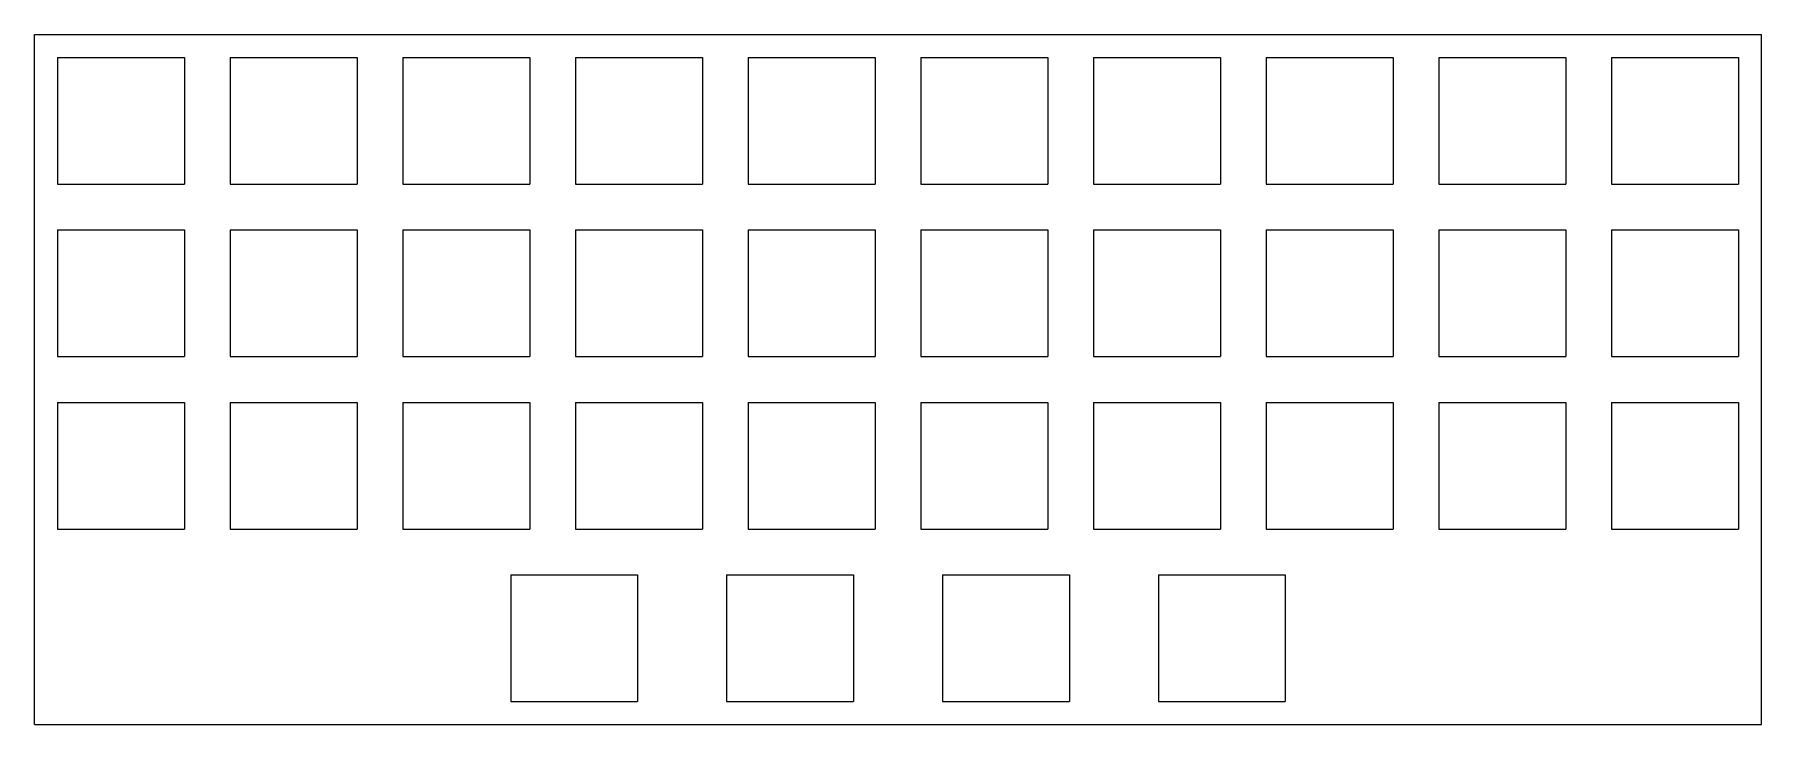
# Model space of a CAD drawing. Header units: millimetres. Extents: x 0 to 190, y -81 to -5.
import ezdxf

# ---------------------------------------------------------------- set-up
doc = ezdxf.new("R2010")
doc.units = ezdxf.units.MM

msp = doc.modelspace()

# ---------------------------------------------------------------- linework, layer by layer
for p, q in [((0, -4.7625), (190.5, -4.7625)), ((0, -80.9625), (0, -4.7625)), ((190.5, -80.9625), (190.5, -4.7625)), ((2.525, -7.2875), (16.525, -7.2875)), ((2.525, -7.2875), (2.525, -21.2875)), ((16.525, -7.2875), (16.525, -21.2875)), ((21.575, -7.2875), (35.575, -7.2875)), ((21.575, -7.2875), (21.575, -21.2875)), ((35.575, -7.2875), (35.575, -21.2875)), ((40.625, -7.2875), (54.625, -7.2875)), ((40.625, -7.2875), (40.625, -21.2875)), ((54.625, -7.2875), (54.625, -21.2875)), ((59.675, -7.2875), (73.675, -7.2875)), ((59.675, -7.2875), (59.675, -21.2875)), ((73.675, -7.2875), (73.675, -21.2875)), ((78.725, -7.2875), (92.725, -7.2875)), ((78.725, -7.2875), (78.725, -21.2875)), ((92.725, -7.2875), (92.725, -21.2875)), ((97.775, -7.2875), (111.775, -7.2875)), ((97.775, -7.2875), (97.775, -21.2875)), ((111.775, -7.2875), (111.775, -21.2875)), ((116.825, -7.2875), (130.825, -7.2875)), ((116.825, -7.2875), (116.825, -21.2875)), ((130.825, -7.2875), (130.825, -21.2875)), ((135.875, -7.2875), (149.875, -7.2875)), ((135.875, -7.2875), (135.875, -21.2875)), ((149.875, -7.2875), (149.875, -21.2875)), ((154.925, -7.2875), (168.925, -7.2875)), ((154.925, -7.2875), (154.925, -21.2875)), ((168.925, -7.2875), (168.925, -21.2875)), ((173.975, -7.2875), (187.975, -7.2875)), ((173.975, -7.2875), (173.975, -21.2875)), ((187.975, -7.2875), (187.975, -21.2875)), ((2.525, -21.2875), (16.525, -21.2875)), ((21.575, -21.2875), (35.575, -21.2875)), ((40.625, -21.2875), (54.625, -21.2875)), ((59.675, -21.2875), (73.675, -21.2875)), ((78.725, -21.2875), (92.725, -21.2875)), ((97.775, -21.2875), (111.775, -21.2875)), ((116.825, -21.2875), (130.825, -21.2875)), ((135.875, -21.2875), (149.875, -21.2875)), ((154.925, -21.2875), (168.925, -21.2875)), ((173.975, -21.2875), (187.975, -21.2875)), ((2.525, -26.3375), (16.525, -26.3375)), ((2.525, -26.3375), (2.525, -40.3375)), ((16.525, -26.3375), (16.525, -40.3375)), ((21.575, -26.3375), (35.575, -26.3375)), ((21.575, -26.3375), (21.575, -40.3375)), ((35.575, -26.3375), (35.575, -40.3375)), ((40.625, -26.3375), (54.625, -26.3375)), ((40.625, -26.3375), (40.625, -40.3375)), ((54.625, -26.3375), (54.625, -40.3375)), ((59.675, -26.3375), (73.675, -26.3375)), ((59.675, -26.3375), (59.675, -40.3375)), ((73.675, -26.3375), (73.675, -40.3375)), ((78.725, -26.3375), (92.725, -26.3375)), ((78.725, -26.3375), (78.725, -40.3375)), ((92.725, -26.3375), (92.725, -40.3375)), ((97.775, -26.3375), (111.775, -26.3375)), ((97.775, -26.3375), (97.775, -40.3375)), ((111.775, -26.3375), (111.775, -40.3375)), ((116.825, -26.3375), (130.825, -26.3375)), ((116.825, -26.3375), (116.825, -40.3375)), ((130.825, -26.3375), (130.825, -40.3375)), ((135.875, -26.3375), (149.875, -26.3375)), ((135.875, -26.3375), (135.875, -40.3375)), ((149.875, -26.3375), (149.875, -40.3375)), ((154.925, -26.3375), (168.925, -26.3375)), ((154.925, -26.3375), (154.925, -40.3375)), ((168.925, -26.3375), (168.925, -40.3375)), ((173.975, -26.3375), (187.975, -26.3375)), ((173.975, -26.3375), (173.975, -40.3375)), ((187.975, -26.3375), (187.975, -40.3375)), ((2.525, -40.3375), (16.525, -40.3375)), ((21.575, -40.3375), (35.575, -40.3375)), ((40.625, -40.3375), (54.625, -40.3375)), ((59.675, -40.3375), (73.675, -40.3375)), ((78.725, -40.3375), (92.725, -40.3375)), ((97.775, -40.3375), (111.775, -40.3375)), ((116.825, -40.3375), (130.825, -40.3375)), ((135.875, -40.3375), (149.875, -40.3375)), ((154.925, -40.3375), (168.925, -40.3375)), ((173.975, -40.3375), (187.975, -40.3375)), ((2.525, -45.3875), (16.525, -45.3875)), ((2.525, -45.3875), (2.525, -59.3875)), ((16.525, -45.3875), (16.525, -59.3875)), ((21.575, -45.3875), (35.575, -45.3875)), ((21.575, -45.3875), (21.575, -59.3875)), ((35.575, -45.3875), (35.575, -59.3875)), ((40.625, -45.3875), (54.625, -45.3875)), ((40.625, -45.3875), (40.625, -59.3875)), ((54.625, -45.3875), (54.625, -59.3875)), ((59.675, -45.3875), (73.675, -45.3875)), ((59.675, -45.3875), (59.675, -59.3875)), ((73.675, -45.3875), (73.675, -59.3875)), ((78.725, -45.3875), (92.725, -45.3875)), ((78.725, -45.3875), (78.725, -59.3875)), ((92.725, -45.3875), (92.725, -59.3875)), ((97.775, -45.3875), (111.775, -45.3875)), ((97.775, -45.3875), (97.775, -59.3875)), ((111.775, -45.3875), (111.775, -59.3875)), ((116.825, -45.3875), (130.825, -45.3875)), ((116.825, -45.3875), (116.825, -59.3875)), ((130.825, -45.3875), (130.825, -59.3875)), ((135.875, -45.3875), (149.875, -45.3875)), ((135.875, -45.3875), (135.875, -59.3875)), ((149.875, -45.3875), (149.875, -59.3875)), ((154.925, -45.3875), (168.925, -45.3875)), ((154.925, -45.3875), (154.925, -59.3875)), ((168.925, -45.3875), (168.925, -59.3875)), ((173.975, -45.3875), (187.975, -45.3875)), ((173.975, -45.3875), (173.975, -59.3875)), ((187.975, -45.3875), (187.975, -59.3875)), ((2.525, -59.3875), (16.525, -59.3875)), ((21.575, -59.3875), (35.575, -59.3875)), ((40.625, -59.3875), (54.625, -59.3875)), ((59.675, -59.3875), (73.675, -59.3875)), ((78.725, -59.3875), (92.725, -59.3875)), ((97.775, -59.3875), (111.775, -59.3875)), ((116.825, -59.3875), (130.825, -59.3875)), ((135.875, -59.3875), (149.875, -59.3875)), ((154.925, -59.3875), (168.925, -59.3875)), ((173.975, -59.3875), (187.975, -59.3875)), ((52.53125, -64.4375), (66.53125, -64.4375)), ((52.53125, -64.4375), (52.53125, -78.4375)), ((66.53125, -64.4375), (66.53125, -78.4375)), ((76.34375, -64.4375), (90.34375, -64.4375)), ((76.34375, -64.4375), (76.34375, -78.4375)), ((90.34375, -64.4375), (90.34375, -78.4375)), ((100.15625, -64.4375), (114.15625, -64.4375)), ((100.15625, -64.4375), (100.15625, -78.4375)), ((114.15625, -64.4375), (114.15625, -78.4375)), ((123.96875, -64.4375), (137.96875, -64.4375)), ((123.96875, -64.4375), (123.96875, -78.4375)), ((137.96875, -64.4375), (137.96875, -78.4375)), ((52.53125, -78.4375), (66.53125, -78.4375)), ((76.34375, -78.4375), (90.34375, -78.4375)), ((100.15625, -78.4375), (114.15625, -78.4375)), ((123.96875, -78.4375), (137.96875, -78.4375)), ((0, -80.9625), (190.5, -80.9625))]:
    msp.add_line(p, q)

doc.saveas('drawing.dxf')
